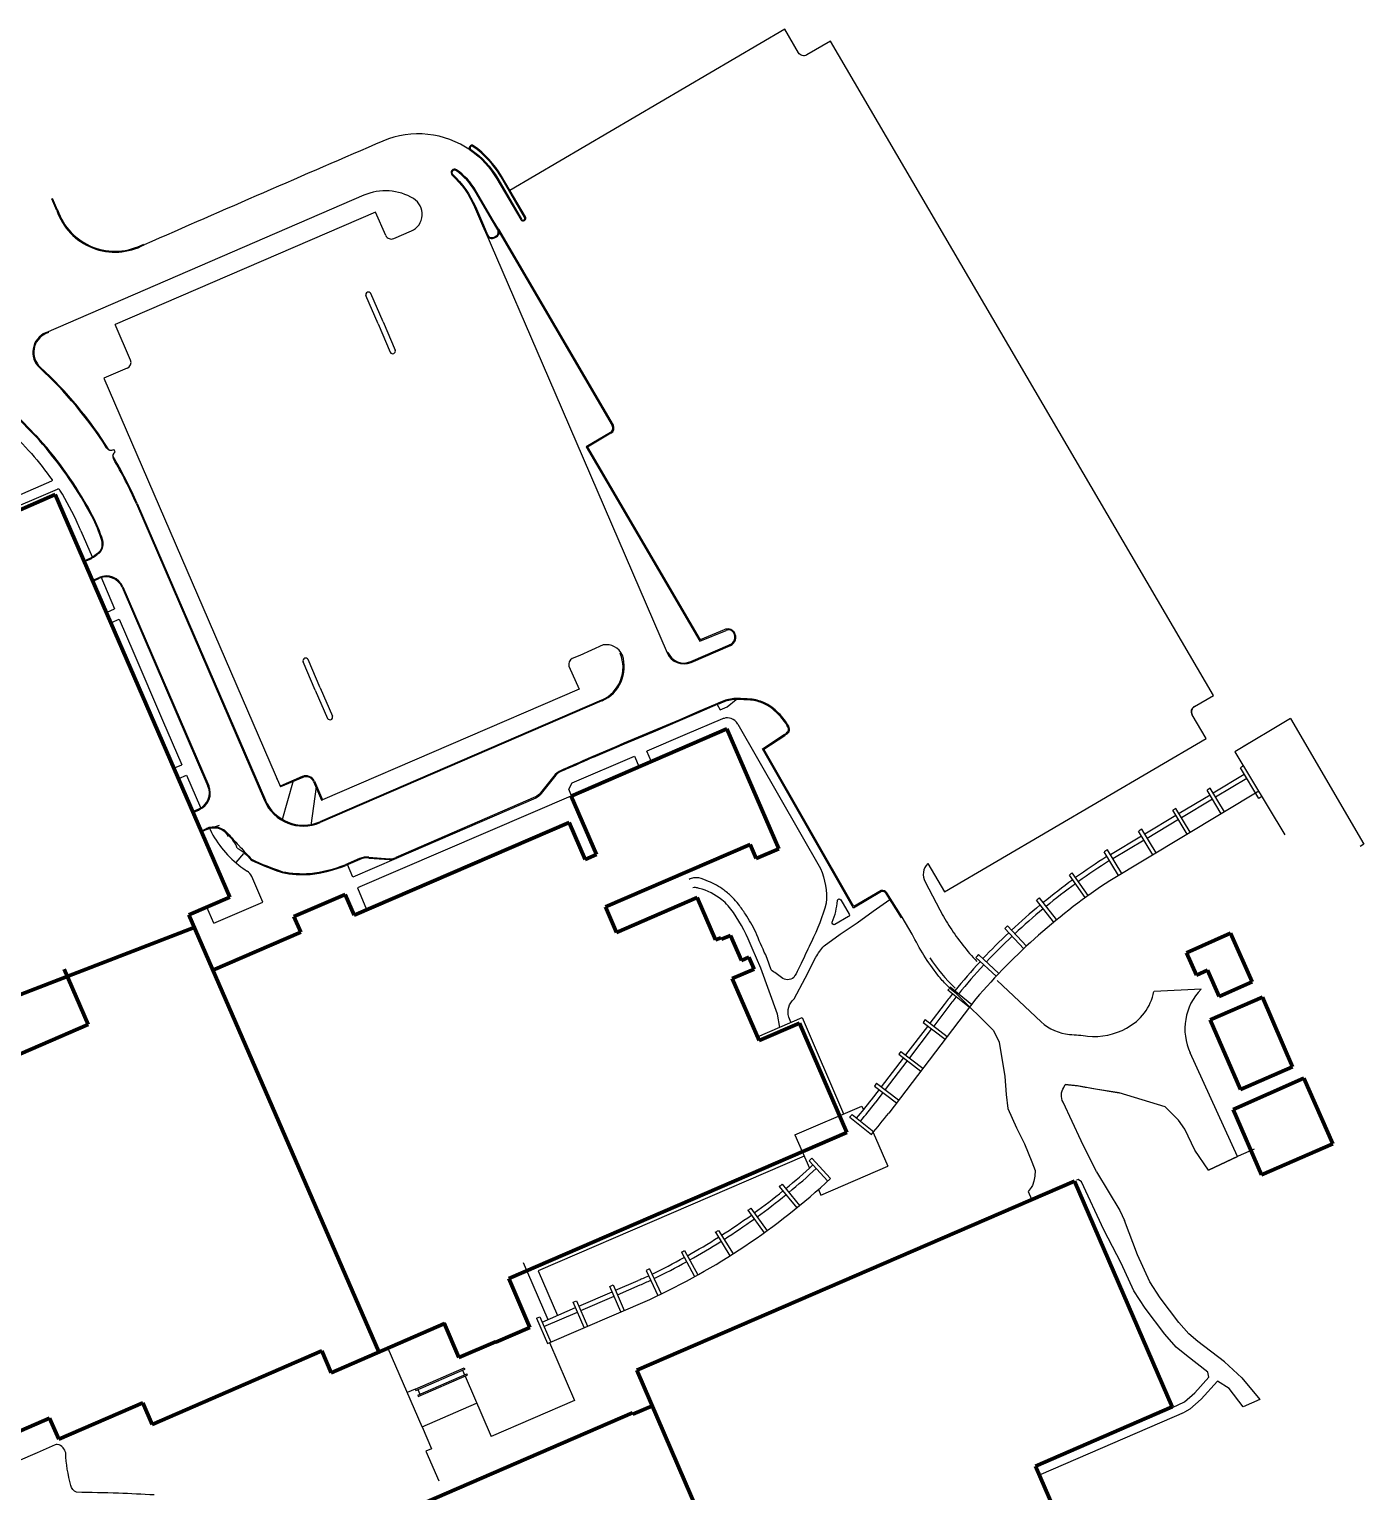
# Model space of a CAD drawing. Header units: millimetres. Extents: x -153 to 768, y -685 to 849.
# Drawn here: x 379 to 599, y 90.3 to 331.4 of the extents above; entities that cross this region are included whole.
import ezdxf

# ---------------------------------------------------------------- set-up
doc = ezdxf.new("R2010")
doc.units = ezdxf.units.MM
doc.header["$LTSCALE"] = 1.5
doc.linetypes.add('Dash', pattern=[6, 3, -3])
doc.layers.add('A-AREA', color=32, linetype='Dash', lineweight=9)
doc.layers.add('PD-Sidewalk', color=254, linetype='Continuous', true_color=0xe6e6e6)

msp = doc.modelspace()

# ---------------------------------------------------------------- linework, layer by layer
at = {"layer": 'A-AREA', "color": 7, "linetype": 'Continuous', "lineweight": 90}
for p, q in [((326.99, 230.28, 0), (383.27, 254.7, 0)), ((383.27, 254.7, 0), (412.08, 188.33, 0)), ((468.36, 204.98, 0), (493.98, 216.08, 0)), ((493.98, 216.08, 0), (502.56, 196.28, 0)), ((472.53, 195.33, 0), (468.36, 204.98, 0)), ((432.55, 185.33, 0), (467.99, 200.64, 0)), ((467.99, 200.64, 0), (470.64, 194.5, 0)), ((470.64, 194.5, 0), (472.53, 195.33, 0)), ((497.84, 197.02, 0), (474.01, 186.7, 0)), ((498.85, 194.68, 0), (497.84, 197.02, 0)), ((502.56, 196.28, 0), (498.85, 194.68, 0)), ((412.08, 188.33, 0), (405.29, 185.39, 0)), ((422.63, 185.12, 0), (431.07, 188.77, 0)), ((431.07, 188.77, 0), (432.55, 185.33, 0)), ((475.82, 182.5, 0), (489.14, 188.25, 0)), ((489.14, 188.25, 0), (492.16, 181.27, 0)), ((474.01, 186.7, 0), (475.82, 182.5, 0)), ((406.18, 183.34, 0), (355.8, 163.91, 0)), ((405.29, 185.39, 0), (436.64, 113.34, 0)), ((423.75, 182.54, 0), (422.63, 185.12, 0)), ((409.25, 176.28, 0), (423.75, 182.54, 0)), ((492.16, 181.27, 0), (493, 181.63, 0)), ((493, 181.63, 0), (493.11, 181.37, 0)), ((493.11, 181.37, 0), (494.63, 182.02, 0)), ((494.63, 182.02, 0), (496.42, 177.89, 0)), ((577.06, 182.36, 0), (569.79, 179.13, 0)), ((580.62, 174.37, 0), (577.06, 182.36, 0)), ((569.79, 179.13, 0), (571.42, 175.45, 0)), ((388.71, 167.31, 0), (384.76, 176.47, 0)), ((498.5, 176.46, 0), (494.9, 174.91, 0)), ((496.42, 177.89, 0), (497.65, 178.43, 0)), ((497.65, 178.43, 0), (498.5, 176.46, 0)), ((571.42, 175.45, 0), (573.27, 176.27, 0)), ((573.27, 176.27, 0), (575.19, 171.96, 0)), ((494.9, 174.91, 0), (499.32, 164.68, 0)), ((575.19, 171.96, 0), (580.62, 174.37, 0)), ((582.34, 171.82, 0), (573.72, 168.1, 0)), ((587.3, 160.34, 0), (582.34, 171.82, 0)), ((359.69, 154.77, 0), (388.71, 167.31, 0)), ((499.32, 164.68, 0), (506, 167.56, 0)), ((506, 167.56, 0), (513.79, 149.53, 0)), ((573.72, 168.1, 0), (578.68, 156.61, 0)), ((578.68, 156.61, 0), (587.3, 160.34, 0)), ((589.15, 158.46, 0), (577.48, 153.33, 0)), ((593.9, 147.67, 0), (589.15, 158.46, 0)), ((577.48, 153.33, 0), (582.19, 142.53, 0)), ((513.79, 149.53, 0), (458.04, 125.45, 0)), ((582.19, 142.53, 0), (593.9, 147.67, 0)), ((479.18, 110.33, 0), (551.32, 141.52, 0)), ((551.32, 141.52, 0), (567.43, 104.27, 0)), ((458.04, 125.45, 0), (461.51, 117.39, 0)), ((447.34, 117.99, 0), (428.77, 109.91, 0)), ((447.38, 118.08, 0), (447.31, 118.05, 0)), ((447.31, 118.05, 0), (447.34, 117.99, 0)), ((449.83, 112.41, 0), (447.38, 118.08, 0)), ((461.51, 117.39, 0), (455.89, 114.96, 0)), ((427.21, 113.51, 0), (399.24, 101.4, 0)), ((428.77, 109.91, 0), (427.21, 113.51, 0)), ((455.87, 115.02, 0), (449.83, 112.41, 0)), ((455.89, 114.96, 0), (455.87, 115.02, 0)), ((498.4, 65.89, 0), (479.18, 110.33, 0)), ((397.71, 104.93, 0), (383.85, 98.93, 0)), ((399.24, 101.4, 0), (397.71, 104.93, 0)), ((478.53, 103.06, 0), (481.73, 104.44, 0)), ((567.43, 104.27, 0), (544.9, 94.53, 0)), ((382.34, 102.43, 0), (368.31, 96.37, 0)), ((383.85, 98.93, 0), (382.34, 102.43, 0)), ((433.49, 83.87, 0), (478.43, 103.3, 0)), ((478.43, 103.3, 0), (478.53, 103.06, 0)), ((544.9, 94.53, 0), (560.61, 58.18, 0))]:
    msp.add_line(p, q, dxfattribs=at)
at = {"layer": 'PD-Sidewalk', "color": 9}
for p, q in [((434.15, 304.03, 0), (381.69, 281.37, 0)), ((383.52, 301.55, 0), (382.7, 303.43, 0)), ((383.65, 301.61, 0), (382.84, 303.49, 0)), ((436.1, 301.28, 0), (393.14, 282.72, 0)), ((437.77, 297.42, 0), (436.1, 301.28, 0)), ((439.08, 296.9, 0), (441.99, 298.16, 0)), ((454.08, 298.23, 0), (464.58, 273.93, 0)), ((436.5, 282.82, 0), (434.48, 287.49, 0)), ((437.32, 283.18, 0), (435.31, 287.85, 0)), ((395.67, 276.84, 0), (393.14, 282.72, 0)), ((436.5, 282.82, 0), (438.51, 278.15, 0)), ((437.32, 283.18, 0), (439.34, 278.51, 0)), ((382.17, 281.42, 0), (381.75, 281.23, 0)), ((382.17, 281.42, 0), (382.11, 281.55, 0)), ((395.15, 275.53, 0), (391.3, 273.86, 0)), ((391.3, 273.86, 0), (420.4, 206.48, 0)), ((464.58, 273.93, 0), (484.17, 228.58, 0)), ((474.81, 264.92, 0), (470.8, 262.57, 0)), ((474.89, 264.79, 0), (471.01, 262.52, 0)), ((393.15, 261.75, 0), (392.93, 262.14, 0)), ((470.8, 262.57, 0), (489.56, 230.55, 0)), ((364.41, 247.39, 0), (383.63, 255.57, 0)), ((396.79, 253.2, 0), (417.91, 204.31, 0)), ((396.65, 253.14, 0), (417.77, 204.25, 0)), ((387.5, 248.74, 0), (389.36, 244.43, 0)), ((388.05, 243.79, 0), (389.12, 244.26, 0)), ((388.11, 243.66, 0), (389.18, 244.12, 0)), ((390.77, 241.17, 0), (393.06, 235.86, 0)), ((389.44, 240.57, 0), (390.49, 241.03, 0)), ((389.5, 240.44, 0), (390.55, 240.89, 0)), ((394.3, 239.4, 0), (408.45, 206.63, 0)), ((394.43, 239.46, 0), (408.59, 206.69, 0)), ((391.82, 235.33, 0), (393.06, 235.86, 0)), ((392.57, 233.59, 0), (393.81, 234.13, 0)), ((393.81, 234.13, 0), (396.23, 228.53, 0)), ((489.56, 230.55, 0), (493.91, 232.3, 0)), ((473.63, 229.9, 0), (469.76, 228.18, 0)), ((396.23, 228.53, 0), (400.98, 217.52, 0)), ((426.15, 222.47, 0), (424.13, 227.14, 0)), ((426.97, 222.83, 0), (424.96, 227.5, 0)), ((469.76, 228.18, 0), (468.52, 227.65, 0)), ((476.41, 228.5, 0), (476.55, 228.55, 0)), ((484.3, 228.64, 0), (484.17, 228.58, 0)), ((467.96, 226.42, 0), (469.65, 222.6, 0)), ((426.15, 222.47, 0), (428.16, 217.8, 0)), ((426.97, 222.83, 0), (428.99, 218.16, 0)), ((469.65, 222.6, 0), (427.31, 204.35, 0)), ((473.36, 220.81, 0), (426.91, 200.74, 0)), ((473.42, 220.67, 0), (426.97, 200.6, 0)), ((571.1, 219.74, 0), (574.25, 221.58, 0)), ((400.98, 217.52, 0), (404.16, 210.16, 0)), ((573.02, 214.49, 0), (570.75, 218.37, 0)), ((586.97, 217.8, 0), (577.79, 212.29, 0)), ((577.78, 212.29, 0), (586.03, 198.58, 0)), ((580.11, 213.69, 0), (577.79, 212.29, 0)), ((402.92, 209.62, 0), (404.16, 210.16, 0)), ((579.2, 209.95, 0), (578.68, 209.64, 0)), ((403.67, 207.89, 0), (404.91, 208.42, 0)), ((404.91, 208.42, 0), (407.2, 203.12, 0)), ((419.85, 207.77, 0), (419.79, 207.9, 0)), ((424.01, 208.2, 0), (420.34, 206.62, 0)), ((424.07, 208.06, 0), (420.4, 206.48, 0)), ((420.68, 200.97, 0), (422.54, 207.57, 0)), ((425.99, 207.42, 0), (427.31, 204.35, 0)), ((475.7, 208.17, 0), (433.13, 189.83, 0)), ((579.33, 208.56, 0), (574.19, 205.47, 0)), ((579.75, 207.87, 0), (574.6, 204.78, 0)), ((581.7, 204.61, 0), (578.68, 209.64, 0)), ((425.46, 200.15, 0), (426.37, 206.53, 0)), ((425.85, 207.36, 0), (427.18, 204.29, 0)), ((581.7, 205.78, 0), (557.14, 191.03, 0)), ((573.68, 205.16, 0), (568.58, 202.1, 0)), ((573.7, 206.29, 0), (573.18, 205.98, 0)), ((575.53, 202.07, 0), (573.18, 205.98, 0)), ((576.04, 202.38, 0), (573.7, 206.29, 0)), ((405.94, 202.44, 0), (406.97, 202.88, 0)), ((406, 202.3, 0), (407.03, 202.74, 0)), ((427.18, 204.29, 0), (427.31, 204.35, 0)), ((462.45, 204.86, 0), (439.43, 194.86, 0)), ((462.53, 204.65, 0), (439.5, 194.7, 0)), ((568.06, 202.95, 0), (567.55, 202.65, 0)), ((569.92, 198.7, 0), (567.55, 202.65, 0)), ((570.43, 199.01, 0), (568.06, 202.95, 0)), ((574.09, 204.47, 0), (568.99, 201.41, 0)), ((582.22, 204.92, 0), (581.7, 204.61, 0)), ((408.07, 199.41, 0), (410.35, 200.19, 0)), ((420.31, 201.21, 0), (420.4, 201.33, 0)), ((423.14, 200.11, 0), (423.16, 200.26, 0)), ((568.06, 201.79, 0), (562.92, 198.7, 0)), ((568.47, 201.1, 0), (563.33, 198.01, 0)), ((407.36, 199.1, 0), (408.16, 199.45, 0)), ((407.39, 199.28, 0), (408.1, 199.58, 0)), ((411.67, 198.4, 0), (411.93, 198.57, 0)), ((562.4, 198.39, 0), (557.26, 195.3, 0)), ((564.26, 195.3, 0), (561.91, 199.21, 0)), ((564.77, 195.61, 0), (562.42, 199.52, 0)), ((414.33, 195.53, 0), (413.02, 194.02, 0)), ((558.6, 191.9, 0), (556.21, 195.78, 0)), ((559.11, 192.22, 0), (556.77, 196.12, 0)), ((562.82, 197.71, 0), (557.67, 194.62, 0)), ((599.03, 197.05, 0), (598.41, 196.68, 0)), ((433.44, 194.68, 0), (431.1, 193.67, 0)), ((433.5, 194.55, 0), (431.16, 193.54, 0)), ((432.35, 191.64, 0), (431.46, 193.7, 0)), ((439.5, 194.7, 0), (432.35, 191.64, 0)), ((434.96, 194.76, 0), (438.4, 194.51, 0)), ((434.97, 194.91, 0), (438.41, 194.66, 0)), ((417.5, 187.5, 0), (415.68, 191.71, 0)), ((419.89, 192.66, 0), (419.85, 192.52, 0)), ((421.85, 192.21, 0), (421.83, 192.07, 0)), ((553.11, 188.24, 0), (550.48, 191.96, 0)), ((553.6, 188.59, 0), (550.97, 192.31, 0)), ((434.67, 186.25, 0), (433.14, 189.8, 0)), ((548.34, 184.61, 0), (545.54, 188.19, 0)), ((409.44, 184.02, 0), (408.29, 186.68, 0)), ((409.44, 184.02, 0), (417.5, 187.5, 0)), ((547.87, 184.24, 0), (545.07, 187.81, 0)), ((543.39, 180.23, 0), (540.26, 183.57, 0)), ((542.95, 179.82, 0), (539.82, 183.16, 0)), ((538.85, 175.75, 0), (535.51, 178.86, 0)), ((538.4, 175.27, 0), (535.07, 178.37, 0)), ((535.08, 171.55, 0), (520.69, 152.73, 0)), ((534.01, 170.12, 0), (530.45, 172.97, 0)), ((534.39, 170.59, 0), (530.84, 173.46, 0)), ((572.2, 173.15, 0), (564.44, 172.75, 0)), ((529.83, 170.62, 0), (527.49, 167.55, 0)), ((530.47, 170.14, 0), (528.12, 167.07, 0)), ((499.05, 165.3, 0), (506.4, 168.47, 0)), ((506.4, 168.47, 0), (513.26, 152.59, 0)), ((527.08, 167.02, 0), (523.48, 162.31, 0)), ((527.72, 166.54, 0), (524.12, 161.82, 0)), ((526.73, 168.14, 0), (526.36, 167.66, 0)), ((526.36, 167.66, 0), (529.98, 164.89, 0)), ((526.73, 168.14, 0), (530.35, 165.37, 0)), ((527.12, 167.08, 0), (527.08, 167.02, 0)), ((523.08, 161.78, 0), (519.47, 157.06, 0)), ((522.72, 162.89, 0), (522.35, 162.41, 0)), ((522.35, 162.41, 0), (525.98, 159.65, 0)), ((522.72, 162.89, 0), (526.34, 160.12, 0)), ((523.12, 161.83, 0), (523.08, 161.78, 0)), ((578.19, 145.54, 0), (570.42, 162.64, 0)), ((523.71, 161.29, 0), (520.11, 156.58, 0)), ((518.71, 157.65, 0), (518.35, 157.17, 0)), ((518.35, 157.17, 0), (521.97, 154.4, 0)), ((518.71, 157.65, 0), (522.33, 154.88, 0)), ((519.11, 156.59, 0), (517.83, 154.92, 0)), ((519.74, 156.1, 0), (518.47, 154.43, 0)), ((505.24, 149.13, 0), (516.25, 153.88, 0)), ((514.28, 152.02, 0), (517.85, 149.18, 0)), ((514.66, 152.48, 0), (518.23, 149.64, 0)), ((516.25, 153.88, 0), (516.53, 153.25, 0)), ((518.13, 149.52, 0), (520.53, 143.97, 0)), ((505.24, 149.13, 0), (507.61, 143.62, 0)), ((506.74, 145.64, 0), (462.91, 126.7, 0)), ((507.56, 144.87, 0), (510.65, 141.52, 0)), ((508, 145.28, 0), (511.1, 141.92, 0)), ((573.44, 143.31, 0), (578.19, 145.54, 0)), ((509.52, 139.21, 0), (520.53, 143.97, 0)), ((502.66, 140.61, 0), (505.54, 137.08, 0)), ((503.12, 140.99, 0), (506, 137.46, 0)), ((509.12, 140.14, 0), (509.52, 139.21, 0)), ((497.49, 136.69, 0), (500.15, 132.97, 0)), ((497.98, 137.04, 0), (500.64, 133.32, 0)), ((492.11, 133.06, 0), (494.52, 129.2, 0)), ((492.61, 133.38, 0), (495.03, 129.52, 0)), ((460.44, 128.06, 0), (464.49, 118.68, 0)), ((486.51, 129.77, 0), (488.69, 125.75, 0)), ((487.04, 130.06, 0), (489.22, 126.04, 0)), ((462.91, 126.7, 0), (466.08, 119.36, 0)), ((481.27, 127.04, 0), (480.73, 126.78, 0)), ((480.73, 126.78, 0), (482.64, 122.64, 0)), ((481.27, 127.04, 0), (483.18, 122.9, 0)), ((469.6, 120.88, 0), (475.1, 123.26, 0)), ((474.72, 124.14, 0), (475.27, 124.38, 0)), ((476.53, 119.96, 0), (474.72, 124.14, 0)), ((475.27, 124.38, 0), (477.08, 120.19, 0)), ((475.65, 123.5, 0), (479.38, 125.11, 0)), ((475.97, 122.76, 0), (479.7, 124.38, 0)), ((463.54, 118.27, 0), (469.04, 120.64, 0)), ((464.41, 114.72, 0), (481.29, 122.01, 0)), ((468.66, 121.53, 0), (469.21, 121.76, 0)), ((470.47, 117.34, 0), (468.66, 121.53, 0)), ((469.21, 121.76, 0), (471.02, 117.58, 0)), ((469.91, 120.15, 0), (475.42, 122.53, 0)), ((462.6, 118.91, 0), (463.16, 119.15, 0)), ((462.6, 118.91, 0), (464.41, 114.72, 0)), ((463.16, 119.15, 0), (464.96, 114.96, 0)), ((463.85, 117.53, 0), (469.36, 119.91, 0)), ((443.75, 101.01, 0), (438.17, 113.93, 0)), ((464.78, 114.88, 0), (468.9, 105.33, 0)), ((442.6, 107.21, 0), (450.68, 110.7, 0)), ((442.7, 106.98, 0), (450.78, 110.47, 0)), ((443.03, 106.23, 0), (451.11, 109.72, 0)), ((443.13, 106, 0), (451.21, 109.49, 0)), ((450.42, 110.31, 0), (450.74, 109.56, 0)), ((450.68, 110.7, 0), (450.78, 110.47, 0)), ((450.84, 109.33, 0), (455.13, 99.39, 0)), ((451.11, 109.72, 0), (451.21, 109.49, 0)), ((442.6, 107.21, 0), (441.31, 106.65, 0)), ((442.6, 107.21, 0), (442.7, 106.98, 0)), ((443.03, 106.23, 0), (443.13, 106, 0)), ((443.07, 107.14, 0), (443.4, 106.39, 0)), ((443.75, 101.01, 0), (452.75, 104.89, 0)), ((468.9, 105.33, 0), (455.13, 99.39, 0)), ((443.75, 101.01, 0), (445.32, 97.37, 0)), ((445.32, 97.37, 0), (444.39, 96.96, 0)), ((444.39, 96.96, 0), (446.5, 92.06, 0))]:
    msp.add_line(p, q, dxfattribs=at)
at = {"layer": 'PD-Sidewalk', "color": 9, "ltscale": 4}
msp.add_line((586.97, 217.8, 0), (599.03, 197.05, 0), dxfattribs=at)
at = {"layer": 'PD-Sidewalk', "color": 9, "elevation": 0}
for points in [[(511.08, 329.44), (507.2, 327.17, -0.41457), (505.83, 327.53), (503.56, 331.41), (458.24, 304.83)], [(527.14, 193.88), (529.87, 189.22), (573.02, 214.49), (570.75, 218.37, -0.41429), (571.1, 219.74), (574.25, 221.58), (511.08, 329.44)], [(451.72, 311.46, 0.257615), (437.31, 312.98, 0.001539), (397.94, 295.87)], [(389.11, 244.25, 0.051388), (390.56, 245.3, 0.260423), (390.95, 247.1, 0.050819), (389.3, 251.11, 0.056886), (381.17, 263.03, 0.031543), (372.61, 271.42, 0.066258), (362.05, 277.88, 0.01511), (358.85, 279.28, 0.01511)], [(389.18, 244.12, 0.051641), (390.67, 245.2, 0.261543), (391.09, 247.14, 0.050804), (389.43, 251.18, 0.05689), (381.28, 263.13, 0.031553), (372.71, 271.54, 0.06626), (362.11, 278.02, 0.015101), (358.91, 279.42, 0.015101)], [(360.59, 278.71), (359.96, 277.27, 0.408046), (360.46, 275.97, -0.002931), (361.04, 275.69, -0.066234), (371.07, 269.57, -0.031374), (379.36, 261.44, -0.022334), (382.74, 257.14, -0.478033), (382.67, 256.89), (363.83, 248.72)], [(531.86, 172.39), (531.04, 173.04), (530.31, 173.78, -0.03085), (528.81, 175.46, -0.05298), (524.57, 182.24), (522.94, 185), (520.4, 189.02, 0.286407), (519.45, 189.39), (514.96, 186.76), (500.1, 212.7), (503.57, 214.99, 0.052463), (504.26, 215.57, 0.24111), (504.21, 216.49), (504.21, 216.49, 0.067086), (502.54, 218.66, 0.090926), (500.1, 220.42, 0.067727), (497.93, 220.98, 0.000324), (495.71, 221.08, 0.082099), (493.49, 220.69, -0.008497), (492.45, 220.26), (489.34, 218.92), (486.23, 217.58), (481.77, 215.66), (477.04, 213.69), (475.73, 213.12), (471.91, 211.52, 0)], [(522.94, 185), (522.8, 184.91), (520.27, 188.93, 0.275266), (519.51, 189.23), (514.9, 186.53), (499.88, 212.75), (503.48, 215.13, 0.050608), (504.13, 215.66, 0.232408), (504.07, 216.41, 0.067156), (502.42, 218.55, 0.090851), (500.04, 220.27, 0.067404), (497.92, 220.82, 0.000322), (495.71, 220.92, 0.081721), (493.55, 220.54, -0.008435), (492.51, 220.11), (489.4, 218.77), (486.29, 217.43), (481.84, 215.51), (477.1, 213.54), (475.79, 212.97), (471.97, 211.37)], [(495.81, 216.86, 0.18664), (494.71, 217.77, 0.148427), (493.56, 217.8, 0.001324), (493.29, 217.71), (487.06, 215.06), (480.83, 212.41)], [(495.81, 216.86), (509.45, 193.06, -0.124129), (510.39, 187.32, -0.045636), (507.95, 180.97, -0.0011), (506.43, 177.74, -0.036015), (505.04, 175.05, -0.35228), (503.02, 175.08, -0.005361), (501.29, 176.35, -0.000406), (500.41, 178.81, -0.020312), (498.77, 182.56, 0.029099), (497.06, 185.52, 0.020051), (495.93, 187.14, 0.029141), (494.95, 188.25, 0.040237), (493.55, 189.47, 0.064891), (490.99, 190.92, 0.023548), (489.38, 191.5)], [(471.91, 211.52), (470.24, 210.78, -0.006892), (466.68, 209.21, 0.123266), (465.46, 208.26), (463.28, 205.5, -0.136579), (462.45, 204.86), (462.45, 204.86), (462.45, 204.86), (462.45, 204.86)], [(471.97, 211.38), (470.3, 210.64, -0.006888), (466.75, 209.07, 0.123203), (465.58, 208.16), (463.4, 205.4, -0.075884), (462.53, 204.65, -0.136327)], [(413.28, 196.4, -0.103022), (415.56, 194.44, 0.030145), (420.68, 192.37, 0.065753), (425.3, 192.08, 0.070721), (431.16, 193.54, 0.070721)], [(413.72, 196.64, 0.004981), (415.65, 194.56, 0.029939), (420.72, 192.52, 0.065578), (425.28, 192.23, 0.07069), (431.1, 193.67, -10.448194)], [(527.14, 193.88, 0.325239), (526.7, 190.83), (529.12, 186.23, 0.022519), (530.84, 183.31, 0.045779), (535.23, 177.72)], [(489.38, 191.5, 0.069278), (488.5, 191.49, 0.070921), (487.81, 191.24, -0.762738)], [(502.76, 166.84), (502.35, 169.01), (499.6, 176.6), (498.17, 179.89, 0.056547), (495.11, 185.77, 0.076899), (493.16, 187.89, 0.109284), (489.46, 189.76, 0.046879), (488.83, 189.89, 0.07526), (488.39, 189.88, 1.181157)], [(504.55, 167.68), (504.25, 168.54, -0.318078), (505.11, 171.54), (506.9, 174.97), (508.7, 178.4, -0.070919), (510.06, 180.29), (512.69, 182.22), (515.47, 184.1), (518.16, 186.02), (520.88, 187.95)], [(538.57, 174.57), (542.2, 171.15), (545.85, 167.74, 0.170373), (550.52, 165.7, -0.008592), (553.49, 165.42, 0.157922), (559.91, 166.74, 12.450294)], [(549.81, 157.41, -0.034345), (554.14, 156.81), (558.67, 156.03)], [(399.6, 89.77, 0.000427), (393.68, 90.04, 0.000212), (386.79, 90.21, -0.220526), (385.82, 91.34, -0.055421), (385, 96.69, 0.090223), (384.57, 97.54, 0.211086), (383.61, 98.09, 0.197155), (383.27, 98.01), (380.28, 96.7), (377.12, 95.31), (372.37, 93.27), (367.62, 91.23), (362.32, 88.91)]]:
    msp.add_lwpolyline(points, format="xyb", dxfattribs=at)
for points in [[(452.24, 312.2, 1), (451.72, 311.46, -0.108516), (456.09, 306.73), (460.02, 300.02, 1), (460.79, 300.47), (456.87, 307.19, 0.108516)], [(452.15, 312.08, 1), (451.81, 311.58, -0.108516), (456.22, 306.81), (460.15, 300.09, 1), (460.66, 300.4), (456.74, 307.11, 0.108516)], [(452.64, 304.76, 0.107595), (449.43, 308.25, 0.934506), (448.71, 307.36, -0.105627), (452.41, 302.11), (453.74, 299.03), (454.42, 297.44, 0.450427), (455.71, 297.02), (456.03, 297.2, 0.414214), (456.35, 298.44), (455.49, 299.9)], [(452.51, 304.69, 0.107593), (449.34, 308.12, 0.934506), (448.81, 307.47, -0.105622), (452.54, 302.17), (453.87, 299.09), (454.56, 297.5, 0.450427), (455.63, 297.15), (455.95, 297.33, 0.414214), (456.22, 298.36), (455.36, 299.83)], [(514.07, 185.13), (511.82, 183.81, -0.72025), (511.39, 184.19, 0.080205), (512.24, 187.75, -0.735174), (512.8, 187.88), (514.17, 185.54, -0.414214), (514.07, 185.13)]]:
    msp.add_lwpolyline(points, format="xyb", close=True, dxfattribs=at)
for points in [[(456.35, 298.44), (475.25, 266.16)], [(456.47, 297.93), (475.12, 266.09)], [(471.01, 262.52), (489.61, 230.75)], [(493.58, 232.39), (489.61, 230.75)], [(495.08, 232), (495.16, 231.86)], [(495.17, 232.05), (495.26, 231.92)], [(488.05, 227.15), (494.53, 229.95)], [(488.11, 227.01), (494.59, 229.81)], [(492.42, 220.09), (492.88, 219.18), (494.04, 219.71), (495.52, 220.91)], [(504.11, 216.57), (504.17, 216.47)], [(481.59, 210.62), (480.83, 212.41)], [(468.41, 205.03), (467.95, 206.13), (468.5, 207.18), (478.78, 211.54), (479.54, 209.75)]]:
    msp.add_lwpolyline(points, dxfattribs=at)
at = {"layer": 'PD-Sidewalk', "color": 9, "const_width": 0.1, "elevation": 0}
msp.add_lwpolyline([(425.94, 207.4, 0.413807), (424.03, 208.16, 0.413807)], format="xyb", dxfattribs=at)
at = {"layer": 'PD-Sidewalk', "color": 9, "linetype": 'Continuous', "elevation": 0}
for points in [[(531.86, 172.39), (537.95, 166.36), (538.93, 164.39), (539.84, 158.76), (540.08, 155.79), (540.34, 153.47), (541.78, 150.28), (543.07, 147.67), (544.28, 144.66), (544.85, 143.26), (544.77, 142.29), (544.6, 141.48), (544.39, 140.8), (544.21, 140.45), (543.7, 139.78), (544.26, 138.53)], [(566.28, 153.75), (558.67, 156.03), (554.81, 156.68), (551.82, 157.21), (549.81, 157.41)], [(573.44, 143.31), (571.17, 146.59), (569.52, 150.04), (568.5, 151.53), (566.29, 153.76), (558.67, 156.03)], [(580.95, 146.78), (578.31, 145.6), (573.44, 143.31), (571.17, 146.58), (569.51, 150.04), (568.49, 151.53), (566.28, 153.75)], [(554.95, 143.04), (558.8, 136.67), (559.6, 135.02)], [(556.17, 133.49), (556.17, 133.49), (556.17, 133.49), (552.46, 141.41), (551.92, 141.78), (551.65, 141.65)], [(573.47, 109.17), (573.33, 110.02), (569.78, 112.73), (568.12, 114.15), (566.2, 116.27), (563, 120.53), (561.12, 123.42), (559.02, 128), (556.17, 133.49)], [(578.91, 109.09), (576.09, 111.69), (571.67, 115.06), (570.21, 116.31), (568.52, 118.18), (565.46, 122.25), (563.76, 124.87), (561.72, 129.32), (559.6, 135.02)], [(567.49, 104.18), (569.46, 105.12), (571.15, 106.6), (573.47, 109.17)], [(578.91, 109.09), (578.91, 109.09), (581.89, 105.49), (579.15, 104.27), (576.81, 107.29), (574.9, 108.51), (572.2, 105.53), (570.35, 103.91), (569.47, 103.4)], [(545.81, 93.18), (569.47, 103.4)]]:
    msp.add_lwpolyline(points, dxfattribs=at)
msp.add_lwpolyline([(554.95, 143.04), (552.43, 148.16), (549.46, 154.51, -0.285754), (549.57, 156.96), (549.81, 157.41)], format="xyb", dxfattribs=at)
at = {"layer": 'PD-Sidewalk', "color": 9}
for centre, radius, start, end in [((437.72, 295.77, 0), 9, 59.0456, 113.3602), ((393.13, 304.81, 0), 10.15, 198.7173, 298.2876), ((393.13, 304.81, 0), 10, 198.6509, 298.2856), ((440.8, 300.91, 0), 3, 293.3602, 59.0456), ((440.8, 300.91, 0), 3, 293.3602, 59.0456), ((438.68, 297.82, 0), 1, 203.3602, 293.3602), ((434.91, 287.63, 0), 0.452, 28.6037, 198.0883), ((383.07, 278.16, 0), 3.5, 113.3602, 227.4363), ((383.07, 278.16, 0), 3.35, 113.3602, 227.4363), ((438.91, 278.37, 0), 0.452, 208.8696, 17.8224), ((336.06, 226.97, 0), 66, 32.4681, 47.4363), ((336.06, 226.97, 0), 66.15, 32.0698, 47.4363), ((394.76, 276.45, 0), 1, 293.3604, 23.3602), ((474.38, 265.66, 0), 0.85, 300.3528, 30.3528), ((474.38, 265.66, 0), 1, 300.3528, 30.3528), ((392.47, 262.89, 0), 0.874, 214.0003, 301.3267), ((393.62, 261.01, 0), 0.871, 122.5421, 209.2098), ((336.06, 226.97, 0), 66.15, 23.3604, 31.0253), ((336.06, 226.97, 0), 66, 23.3604, 30.6256), ((383.76, 255.26, 0), 0.333, 31.2398, 113.0536), ((337.15, 226.99, 0), 54.85, 24.4811, 31.2398), ((337.15, 226.99, 0), 54.85, 23.3604, 24.4811), ((391.68, 238.27, 0), 3, 23.3604, 113.3604), ((391.68, 238.27, 0), 2.85, 23.3604, 113.3604), ((494.18, 231.29, 0), 1.25, 37.3696, 118.6687), ((494.34, 231.57, 0), 0.85, 30.3528, 120.3528), ((493.99, 231.19, 0), 1.35, 293.3603, 30.3528), ((494.03, 231.15, 0), 1.45, 292.4323, 32.1697), ((474.13, 227.01, 0), 2.93, 24.6838, 99.7805), ((424.56, 227.28, 0), 0.452, 28.6037, 198.0883), ((469.01, 226.68, 0), 1.08, 116.8455, 194.094), ((471.04, 226.18, 0), 5.85, 293.3602, 23.3604), ((470.89, 226.33, 0), 6.2, 294.1357, 17.9148), ((486.92, 229.77, 0), 3, 203.3604, 293.3602), ((486.92, 229.77, 0), 2.85, 203.3604, 293.3602), ((571.61, 218.87, 0), 1, 120.3453, 210.3603), ((428.56, 218.01, 0), 0.452, 208.6037, 18.0883), ((424.61, 206.83, 0), 1.5, 23.3604, 113.3604), ((424.61, 206.83, 0), 1.35, 23.3604, 113.3604), ((405.84, 205.5, 0), 2.85, 293.3604, 23.3604), ((405.84, 205.5, 0), 3, 293.3604, 23.3604), ((424.19, 207.03, 0), 7, 203.3604, 293.3602), ((424.19, 207.03, 0), 6.85, 203.3604, 293.3602), ((424.19, 207.03, 0), 6.92, 236.3201, 261.3022), ((409.42, 196.84, 0), 3.05, 34.5785, 115.7184), ((409.42, 196.82, 0), 2.91, 34.8735, 115.6057), ((424.19, 207.03, 0), 17.15, 204.4924, 231.6555), ((408.81, 194.82, 0), 4.74, 19.5188, 50.7816), ((2075.39, 1738.59, 0), 2266.88, 222.79331, 222.8597), ((614.76, 113.19, 0), 100.96, 121.2212, 121.5617), ((609.29, 109.9, 0), 100.96, 121.3461, 121.7201), ((424.19, 207.03, 0), 17.15, 231.6555, 237.2718), ((434.63, 191.93, 0), 3, 83.3601, 113.3602), ((434.63, 191.93, 0), 2.85, 83.3601, 113.3602), ((438.53, 197.05, 0), 2.54, 267.0238, 292.5772), ((438.55, 196.66, 0), 2, 265.8744, 295.8746), ((614.87, 103.41, 0), 108.53, 122.4243, 125.7115), ((614.87, 103.41, 0), 107.73, 122.4295, 125.7147), ((413.84, 190.92, 0), 2, 23.3604, 57.2718), ((614.87, 103.41, 0), 104.93, 123.3804, 139.5024), ((614.87, 103.41, 0), 108.53, 126.0283, 129.2866), ((614.87, 103.41, 0), 107.73, 126.0338, 129.296), ((609.29, 109.9, 0), 100.96, 125.2865, 125.627), ((609.29, 109.9, 0), 100.96, 129.1558, 129.4964), ((614.87, 103.41, 0), 108.53, 129.6034, 132.9419), ((614.87, 103.41, 0), 107.73, 129.6152, 132.9405), ((609.29, 109.9, 0), 100.96, 133.1354, 133.4759), ((614.87, 103.41, 0), 108.53, 133.2596, 136.4402), ((614.87, 103.41, 0), 107.73, 133.2596, 136.4355), ((609.42, 110.08, 0), 100.96, 137.0615, 137.4347), ((552.24, 194.77, 0), 29.74, 213.5442, 226.1479), ((609.29, 109.9, 0), 100, 137.3286, 140.9846), ((609.29, 109.9, 0), 99.2, 137.319, 140.9846), ((609.29, 109.9, 0), 100, 141.373, 142.6121), ((609.29, 109.9, 0), 100.96, 140.9846, 141.3414), ((609.29, 109.9, 0), 99.2, 141.3744, 142.6121), ((555.83, 174.53, 0), 8.79, 297.6656, 348.3168), ((578.91, 166.6, 0), 9.38, 135.6945, 205.0212), ((441.24, 213.45, 0), 96.4, 320.3025, 322.6121), ((441.24, 213.45, 0), 97.2, 320.3123, 322.6121), ((441.24, 213.45, 0), 95.44, 319.9302, 320.2905), ((441.24, 213.45, 0), 100, 320.0014, 322.6121), ((437, 221.24, 0), 103.98, 312.7314, 313.0621), ((433.66, 225.56, 0), 110.38, 309.3958, 312.4845), ((433.66, 225.56, 0), 111.18, 309.3941, 312.4863), ((433.66, 225.56, 0), 113.98, 294.7004, 312.7939), ((433.66, 225.56, 0), 110.38, 305.9956, 309.0844), ((437, 221.24, 0), 103.98, 309.1547, 309.4853), ((433.66, 225.56, 0), 111.18, 305.9926, 309.0849), ((433.66, 225.56, 0), 110.38, 302.5952, 305.6842), ((433.66, 225.56, 0), 111.18, 302.591, 305.6834), ((433.66, 225.56, 0), 109.42, 305.6851, 305.9993), ((433.66, 225.56, 0), 109.42, 302.2863, 302.6005), ((433.66, 225.56, 0), 110.38, 299.1946, 302.2838), ((433.66, 225.56, 0), 111.18, 299.189, 302.2817), ((433.66, 225.56, 0), 110.38, 295.781, 298.8831), ((433.66, 225.56, 0), 111.18, 295.7743, 298.8798), ((441.12, 213.72, 0), 95.44, 298.3986, 298.7588), ((2454.01, -4352.78, 0), 4893.94, 113.78814, 113.79622), ((433.66, 225.56, 0), 110.38, 294.8307, 295.4696), ((458.15, 173.66, 0), 53.79, 293.6206, 295.6867)]:
    msp.add_arc(centre, radius, start, end, dxfattribs=at)

doc.saveas('drawing.dxf')
